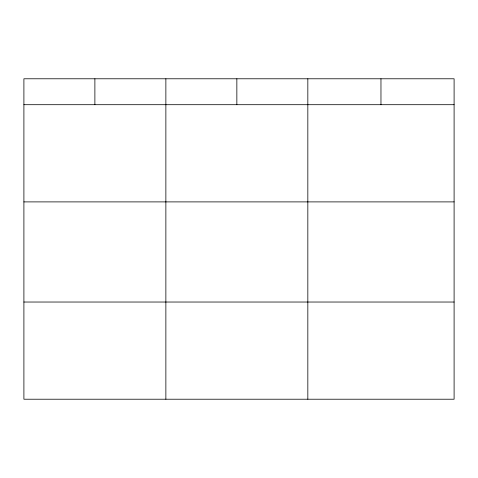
<?xml version="1.0" encoding="UTF-8"?>
<svg xmlns="http://www.w3.org/2000/svg" width="478" height="478" viewBox="0 0 478 478"><rect width="100%" height="100%" fill="white"/><g stroke="black" fill="none" stroke-linecap="round" stroke-linejoin="round"><path stroke-width="0.72" d="M454.1 201.895L454.1 78.78L23.9 78.78L23.9 399.22L454.1 399.22L454.1 201.895L23.9 201.895M23.9 104.7L454.1 104.7M23.9 302.03L454.1 302.03M380.966 78.78L380.966 104.7M307.832 78.78L307.832 399.22M236.849 78.78L236.849 104.7M165.866 78.78L165.866 399.22M94.883 78.78L94.883 104.7"/></g></svg>
